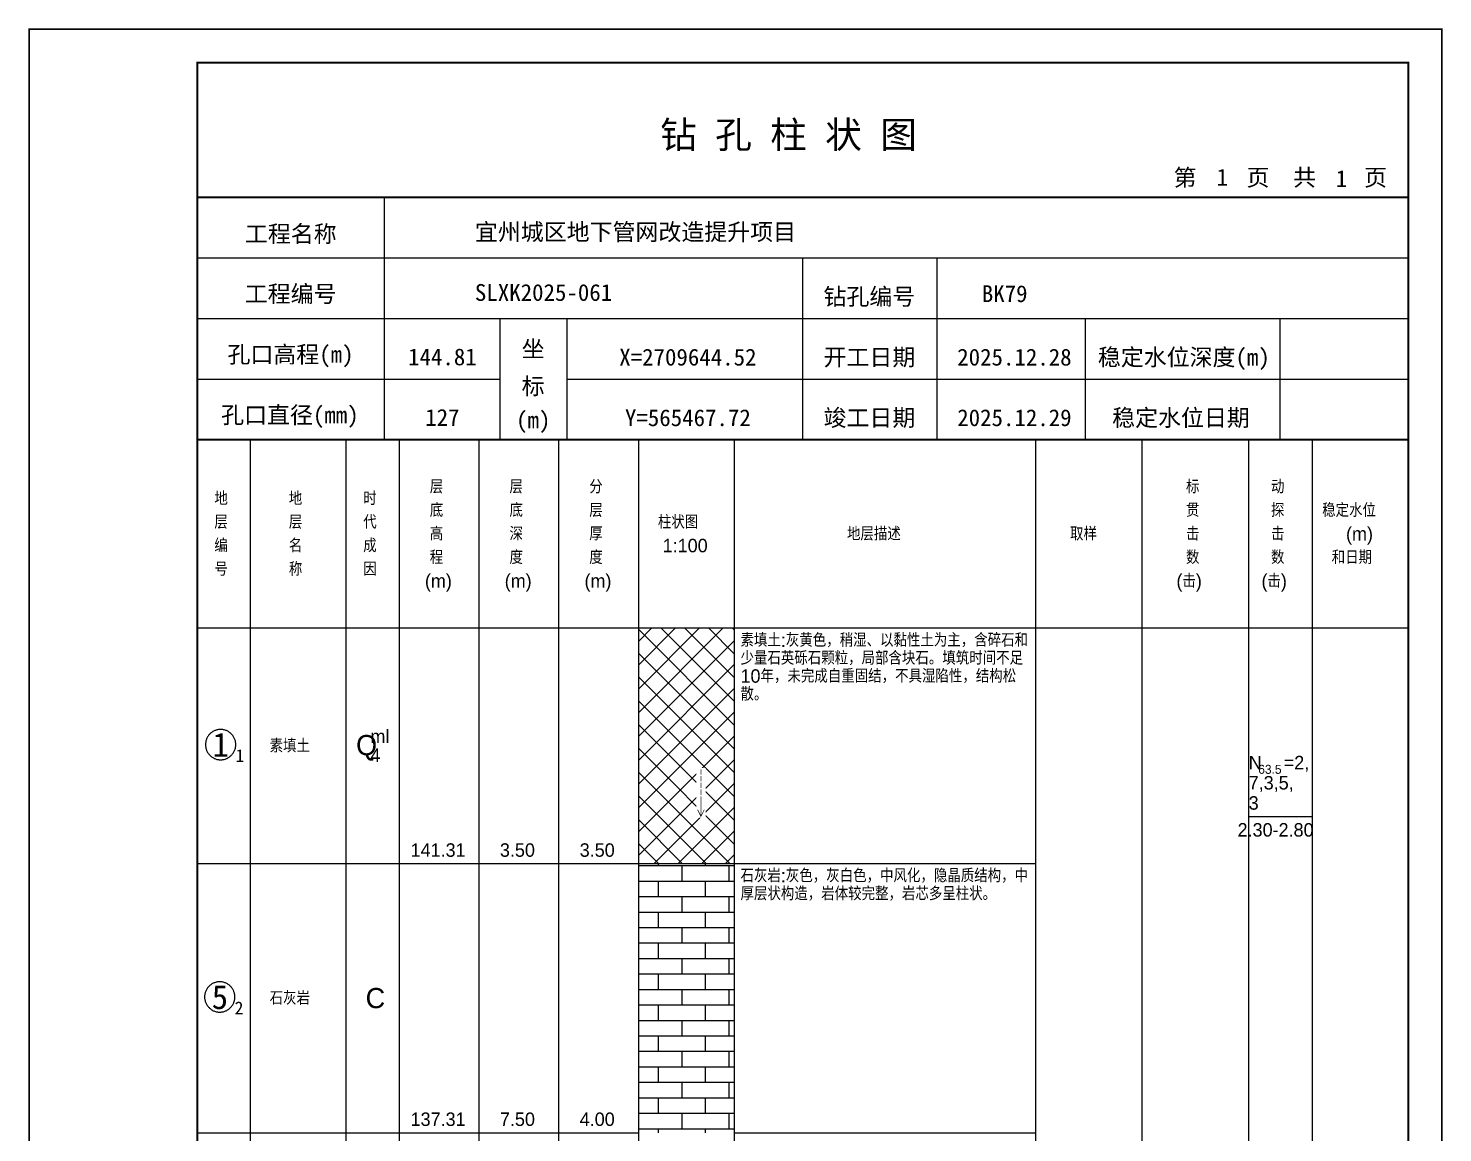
# Model space of a CAD drawing. Header units: millimetres. Extents: x 12489 to 89920, y 4630 to 4927.
# Drawn here: x 29649.3 to 29859.6, y 4762.7 to 4926.8 of the extents above; entities that cross this region are included whole.
import ezdxf
from ezdxf.enums import TextEntityAlignment as Align

# ---------------------------------------------------------------- set-up
doc = ezdxf.new("R2010")
doc.units = ezdxf.units.MM
doc.layers.add('ZZT_TC', color=7, linetype='Continuous')
doc.styles.add('成果图图块', font='', dxfattribs={"height": 2.5})
doc.styles.add('成果图模板', font='')
doc.styles.add('成果图模板标题', font='simhei.ttf')
doc.styles.add('成果图表体', font='Comfont.shx', dxfattribs={"height": 2, "bigfont": 'Hztxt12a.shx'})
doc.styles.get('成果图图块').set_extended_font_data('FangSong_GB2312')
doc.styles.get('成果图模板').set_extended_font_data('FangSong_GB2312')

# ---------------------------------------------------------------- blocks, each defined once
blk = doc.blocks.new('DCBH-1-1-1098', base_point=(0.3, -0.11))
at = {"layer": 'ZZT_TC', "color": 7}
blk.add_polyline3d([(-0.19, 2.31, 0), (-0.3, 2.31, 0), (-0.41, 2.3, 0), (-0.52, 2.29, 0), (-0.63, 2.27, 0), (-0.73, 2.24, 0), (-0.84, 2.21, 0), (-0.95, 2.18, 0), (-1.05, 2.14, 0), (-1.15, 2.09, 0), (-1.25, 2.04, 0), (-1.35, 1.99, 0), (-1.44, 1.93, 0), (-1.53, 1.87, 0), (-1.62, 1.8, 0), (-1.7, 1.73, 0), (-1.78, 1.65, 0), (-1.86, 1.57, 0), (-1.93, 1.49, 0), (-2, 1.4, 0), (-2.06, 1.31, 0), (-2.12, 1.22, 0), (-2.17, 1.12, 0), (-2.22, 1.02, 0), (-2.27, 0.92, 0), (-2.31, 0.82, 0), (-2.34, 0.71, 0), (-2.37, 0.61, 0), (-2.4, 0.5, 0), (-2.41, 0.39, 0), (-2.43, 0.28, 0), (-2.44, 0.17, 0), (-2.44, 0.06, 0), (-2.44, -0.05, 0), (-2.43, -0.16, 0), (-2.41, -0.27, 0), (-2.4, -0.38, 0), (-2.37, -0.49, 0), (-2.34, -0.6, 0), (-2.31, -0.7, 0), (-2.27, -0.8, 0), (-2.22, -0.9, 0), (-2.17, -1, 0), (-2.12, -1.1, 0), (-2.06, -1.19, 0), (-2, -1.28, 0), (-1.93, -1.37, 0), (-1.86, -1.45, 0), (-1.78, -1.53, 0), (-1.7, -1.61, 0), (-1.62, -1.68, 0), (-1.53, -1.75, 0), (-1.44, -1.81, 0), (-1.35, -1.87, 0), (-1.25, -1.93, 0), (-1.15, -1.98, 0), (-1.05, -2.02, 0), (-0.95, -2.06, 0), (-0.84, -2.1, 0), (-0.73, -2.13, 0), (-0.63, -2.15, 0), (-0.52, -2.17, 0), (-0.41, -2.18, 0), (-0.3, -2.19, 0), (-0.19, -2.19, 0), (-0.08, -2.19, 0), (0.03, -2.18, 0), (0.14, -2.17, 0), (0.25, -2.15, 0), (0.36, -2.13, 0), (0.47, -2.1, 0), (0.57, -2.06, 0), (0.67, -2.02, 0), (0.77, -1.98, 0), (0.87, -1.93, 0), (0.97, -1.87, 0), (1.06, -1.81, 0), (1.15, -1.75, 0), (1.24, -1.68, 0), (1.32, -1.61, 0), (1.4, -1.53, 0), (1.48, -1.45, 0), (1.55, -1.37, 0), (1.62, -1.28, 0), (1.68, -1.19, 0), (1.74, -1.1, 0), (1.8, -1, 0), (1.85, -0.9, 0), (1.89, -0.8, 0), (1.93, -0.7, 0), (1.97, -0.6, 0), (2, -0.49, 0), (2.02, -0.38, 0), (2.04, -0.27, 0), (2.05, -0.16, 0), (2.06, -0.05, 0), (2.06, 0.06, 0), (2.06, 0.17, 0), (2.05, 0.28, 0), (2.04, 0.39, 0), (2.02, 0.5, 0), (2, 0.61, 0), (1.97, 0.71, 0), (1.93, 0.82, 0), (1.89, 0.92, 0), (1.85, 1.02, 0), (1.8, 1.12, 0), (1.74, 1.22, 0), (1.68, 1.31, 0), (1.62, 1.4, 0), (1.55, 1.49, 0), (1.48, 1.57, 0), (1.4, 1.65, 0), (1.32, 1.73, 0), (1.24, 1.8, 0), (1.15, 1.87, 0), (1.06, 1.93, 0), (0.97, 1.99, 0), (0.87, 2.04, 0), (0.77, 2.09, 0), (0.67, 2.14, 0), (0.57, 2.18, 0), (0.47, 2.21, 0), (0.36, 2.24, 0), (0.25, 2.27, 0), (0.14, 2.29, 0), (0.03, 2.3, 0), (-0.08, 2.31, 0), (-0.19, 2.31, 0)], dxfattribs=at)
at = {"style": '成果图图块'}
blk.add_text('1', height=3.57, dxfattribs=at).set_placement((-0.16, -1.74), align=Align.CENTER)
blk.add_text('1', height=1.91, dxfattribs=at).set_placement((2.03, -2.53))
blk = doc.blocks.new('DCBH-1-1-1099', base_point=(0.43, -0.11))
at = {"layer": 'ZZT_TC', "color": 7}
blk.add_polyline3d([(-0.19, 2.31, 0), (-0.3, 2.31, 0), (-0.41, 2.3, 0), (-0.52, 2.29, 0), (-0.63, 2.27, 0), (-0.73, 2.24, 0), (-0.84, 2.21, 0), (-0.95, 2.18, 0), (-1.05, 2.14, 0), (-1.15, 2.09, 0), (-1.25, 2.04, 0), (-1.35, 1.99, 0), (-1.44, 1.93, 0), (-1.53, 1.87, 0), (-1.62, 1.8, 0), (-1.7, 1.73, 0), (-1.78, 1.65, 0), (-1.86, 1.57, 0), (-1.93, 1.49, 0), (-2, 1.4, 0), (-2.06, 1.31, 0), (-2.12, 1.22, 0), (-2.17, 1.12, 0), (-2.22, 1.02, 0), (-2.27, 0.92, 0), (-2.31, 0.82, 0), (-2.34, 0.71, 0), (-2.37, 0.61, 0), (-2.4, 0.5, 0), (-2.41, 0.39, 0), (-2.43, 0.28, 0), (-2.44, 0.17, 0), (-2.44, 0.06, 0), (-2.44, -0.05, 0), (-2.43, -0.16, 0), (-2.41, -0.27, 0), (-2.4, -0.38, 0), (-2.37, -0.49, 0), (-2.34, -0.6, 0), (-2.31, -0.7, 0), (-2.27, -0.8, 0), (-2.22, -0.9, 0), (-2.17, -1, 0), (-2.12, -1.1, 0), (-2.06, -1.19, 0), (-2, -1.28, 0), (-1.93, -1.37, 0), (-1.86, -1.45, 0), (-1.78, -1.53, 0), (-1.7, -1.61, 0), (-1.62, -1.68, 0), (-1.53, -1.75, 0), (-1.44, -1.81, 0), (-1.35, -1.87, 0), (-1.25, -1.93, 0), (-1.15, -1.98, 0), (-1.05, -2.02, 0), (-0.95, -2.06, 0), (-0.84, -2.1, 0), (-0.73, -2.13, 0), (-0.63, -2.15, 0), (-0.52, -2.17, 0), (-0.41, -2.18, 0), (-0.3, -2.19, 0), (-0.19, -2.19, 0), (-0.08, -2.19, 0), (0.03, -2.18, 0), (0.14, -2.17, 0), (0.25, -2.15, 0), (0.36, -2.13, 0), (0.47, -2.1, 0), (0.57, -2.06, 0), (0.67, -2.02, 0), (0.77, -1.98, 0), (0.87, -1.93, 0), (0.97, -1.87, 0), (1.06, -1.81, 0), (1.15, -1.75, 0), (1.24, -1.68, 0), (1.32, -1.61, 0), (1.4, -1.53, 0), (1.48, -1.45, 0), (1.55, -1.37, 0), (1.62, -1.28, 0), (1.68, -1.19, 0), (1.74, -1.1, 0), (1.8, -1, 0), (1.85, -0.9, 0), (1.89, -0.8, 0), (1.93, -0.7, 0), (1.97, -0.6, 0), (2, -0.49, 0), (2.02, -0.38, 0), (2.04, -0.27, 0), (2.05, -0.16, 0), (2.06, -0.05, 0), (2.06, 0.06, 0), (2.06, 0.17, 0), (2.05, 0.28, 0), (2.04, 0.39, 0), (2.02, 0.5, 0), (2, 0.61, 0), (1.97, 0.71, 0), (1.93, 0.82, 0), (1.89, 0.92, 0), (1.85, 1.02, 0), (1.8, 1.12, 0), (1.74, 1.22, 0), (1.68, 1.31, 0), (1.62, 1.4, 0), (1.55, 1.49, 0), (1.48, 1.57, 0), (1.4, 1.65, 0), (1.32, 1.73, 0), (1.24, 1.8, 0), (1.15, 1.87, 0), (1.06, 1.93, 0), (0.97, 1.99, 0), (0.87, 2.04, 0), (0.77, 2.09, 0), (0.67, 2.14, 0), (0.57, 2.18, 0), (0.47, 2.21, 0), (0.36, 2.24, 0), (0.25, 2.27, 0), (0.14, 2.29, 0), (0.03, 2.3, 0), (-0.08, 2.31, 0), (-0.19, 2.31, 0)], dxfattribs=at)
at = {"style": '成果图图块'}
blk.add_text('5', height=3.57, dxfattribs=at).set_placement((-0.16, -1.74), align=Align.CENTER)
blk.add_text('2', height=1.91, dxfattribs=at).set_placement((2.03, -2.53))
blk = doc.blocks.new('zztGLdt.dwg', base_point=(0.5, 0))
blk.add_wipeout([(-0.2, -0.2), (1.2, -0.2), (1.2, 3.2), (-0.2, 3.2)])
at = {"color": 7, "const_width": 0.1}
for points in [[(0.5, 3), (0.5, 0)], [(0, 1), (0.5, 0), (1, 1)]]:
    blk.add_lwpolyline(points, dxfattribs=at)
blk = doc.blocks.new('钻孔柱状图路桥昇龙制图梁世成校核莫家里.dwg79', base_point=(25, 236))
for p, q in [((52.82, 236), (52.82, 272)), ((25, 263), (205, 263)), ((115, 236), (115, 263)), ((135, 236), (135, 263)), ((25, 254), (205, 254)), ((70, 236), (70, 254)), ((80, 236), (80, 254)), ((157, 236), (157, 254)), ((185.95, 236), (185.95, 254)), ((25, 245), (70, 245)), ((80, 245), (205, 245))]:
    blk.add_line(p, q)
for points, const_width in [([(0, 0), (210, 0), (210, 297), (0, 297)], 0.25), ([(25, 5), (205, 5), (205, 292), (25, 292)], 0.3)]:
    blk.add_lwpolyline(points, close=True, dxfattribs=dict(const_width=const_width))
at = {"const_width": 0.3}
for points in [[(25, 272), (205, 272)], [(25, 236), (205, 236)]]:
    blk.add_lwpolyline(points, dxfattribs=at)
for s, height, style, p in [('钻 孔 柱 状 图', 4, '成果图模板标题', (93.8, 279.31)), ('第', 2.5, '成果图模板', (170.12, 273.7)), ('页', 2.5, '成果图模板', (180.96, 273.7)), ('共', 2.5, '成果图模板', (187.88, 273.7)), ('页', 2.5, '成果图模板', (198.44, 273.7)), ('工程名称', 2.5, '成果图模板', (32.07, 265.32)), ('宜州城区地下管网改造提升项目', 2.5, '成果图模板', (66.26, 265.61)), ('工程编号', 2.5, '成果图模板', (32.05, 256.41)), ('SLXK2025-061', 2.5, '成果图模板', (66.26, 256.61)), ('钻孔编号', 2.5, '成果图模板', (118.08, 256)), ('BK79', 2.5, '成果图模板', (141.61, 256.43)), ('孔口高程(m)', 2.5, '成果图模板', (29.48, 247.41)), ('坐', 2.5, '成果图模板', (73.21, 248.24)), ('开工日期', 2.5, '成果图模板', (118.08, 247)), ('稳定水位深度(m)', 2.5, '成果图模板', (158.86, 247)), ('标', 2.5, '成果图模板', (73.21, 242.7)), ('孔口直径(mm)', 2.5, '成果图模板', (28.54, 238.41)), ('(m) ', 2.5, '成果图模板', (72.38, 237.65)), ('竣工日期', 2.5, '成果图模板', (118.08, 238)), ('稳定水位日期', 2.5, '成果图模板', (160.99, 238))]:
    blk.add_text(s, height=height, dxfattribs=dict(style=style)).set_placement(p)
at = {"style": '成果图模板'}
for s, p in [('1', (177.35, 273.74)), ('1', (195.08, 273.53)), ('144.81', (61.43, 247.04)), ('X=2709644.52', (97.92, 247)), ('2025.12.28', (146.46, 247)), ('127', (61.43, 238.04)), ('Y=565467.72', (97.92, 238)), ('2025.12.29', (146.46, 238))]:
    blk.add_text(s, height=2.5, dxfattribs=at).set_placement(p, align=Align.CENTER)

msp = doc.modelspace()

# ---------------------------------------------------------------- hatches: boundary and pattern name
at = {"linetype": 'Continuous'}
h = msp.add_hatch(dxfattribs=at)
h.set_pattern_fill('GKSTT', scale=0.5, style=0, pattern_type=2)
h.set_pattern_definition([(45, (0, 0), (-1.76776695, 1.76776695), []), (135, (0, 0), (-1.76776695, -1.76776695), [])])
h.paths.add_polyline_path([(29740.06, 4802.71), (29754.29, 4802.71), (29754.29, 4837.71), (29740.06, 4837.71)])
h = msp.add_hatch(dxfattribs=at)
h.set_pattern_fill('GKSHY', scale=0.5, style=0, pattern_type=2)
h.set_pattern_definition([(0, (0, 0), (0, 2.3), []), (90, (0, 0), (-3.5, 2.3), [2.3, -2.3])])
h.paths.add_polyline_path([(29740.06, 4762.71), (29754.29, 4762.71), (29754.29, 4802.71), (29740.06, 4802.71)])

# ---------------------------------------------------------------- linework, layer by layer
at = {"color": 0}
for p, q in [((29674.45, 4837.71), (29682.35, 4837.71)), ((29674.45, 4802.71), (29674.45, 4837.71)), ((29682.35, 4802.71), (29682.35, 4837.71)), ((29674.45, 4802.71), (29682.35, 4802.71)), ((29674.45, 4802.71), (29682.35, 4802.71)), ((29674.45, 4762.71), (29674.45, 4802.71)), ((29682.35, 4762.71), (29682.35, 4802.71)), ((29674.45, 4762.71), (29682.35, 4762.71))]:
    msp.add_line(p, q, dxfattribs=at)
for points in [[(29674.45, 4865.71), (29682.35, 4865.71)], [(29674.45, 4837.71), (29674.45, 4865.71)], [(29682.35, 4837.71), (29682.35, 4865.71)], [(29682.35, 4865.71), (29696.58, 4865.71)], [(29682.35, 4837.71), (29682.35, 4865.71)], [(29696.58, 4837.71), (29696.58, 4865.71)], [(29696.58, 4865.71), (29704.49, 4865.71)], [(29696.58, 4837.71), (29696.58, 4865.71)], [(29704.49, 4837.71), (29704.49, 4865.71)], [(29704.49, 4865.71), (29716.35, 4865.71)], [(29704.49, 4837.71), (29704.49, 4865.71)], [(29716.35, 4837.71), (29716.35, 4865.71)], [(29716.35, 4865.71), (29728.2, 4865.71)], [(29716.35, 4837.71), (29716.35, 4865.71)], [(29728.2, 4837.71), (29728.2, 4865.71)], [(29728.2, 4865.71), (29740.06, 4865.71)], [(29728.2, 4837.71), (29728.2, 4865.71)], [(29740.06, 4837.71), (29740.06, 4865.71)], [(29740.06, 4865.71), (29754.29, 4865.71)], [(29740.06, 4837.71), (29740.06, 4865.71)], [(29754.29, 4837.71), (29754.29, 4865.71)], [(29754.29, 4865.71), (29799.11, 4865.71)], [(29754.29, 4837.71), (29754.29, 4865.71)], [(29799.11, 4837.71), (29799.11, 4865.71)], [(29799.11, 4865.71), (29814.92, 4865.71)], [(29799.11, 4837.71), (29799.11, 4865.71)], [(29814.92, 4837.71), (29814.92, 4865.71)], [(29814.92, 4865.71), (29830.73, 4865.71)], [(29814.92, 4837.71), (29814.92, 4865.71)], [(29830.73, 4837.71), (29830.73, 4865.71)], [(29830.73, 4865.71), (29840.22, 4865.71)], [(29830.73, 4837.71), (29830.73, 4865.71)], [(29840.22, 4837.71), (29840.22, 4865.71)], [(29840.22, 4865.71), (29854.45, 4865.71)], [(29840.22, 4837.71), (29840.22, 4865.71)], [(29854.45, 4837.71), (29854.45, 4865.71)], [(29674.45, 4837.71), (29682.35, 4837.71)], [(29674.45, 4643.71), (29674.45, 4837.71)], [(29674.45, 4837.71), (29682.35, 4837.71)], [(29682.35, 4643.71), (29682.35, 4837.71)], [(29682.35, 4837.71), (29696.58, 4837.71)], [(29682.35, 4643.71), (29682.35, 4837.71)], [(29682.35, 4837.71), (29696.58, 4837.71)], [(29682.35, 4837.71), (29696.58, 4837.71)], [(29682.35, 4802.71), (29682.35, 4837.71)], [(29696.58, 4643.71), (29696.58, 4837.71)], [(29696.58, 4802.71), (29696.58, 4837.71)], [(29696.58, 4837.71), (29704.49, 4837.71)], [(29696.58, 4643.71), (29696.58, 4837.71)], [(29696.58, 4837.71), (29704.49, 4837.71)], [(29696.58, 4837.71), (29704.49, 4837.71)], [(29696.58, 4802.71), (29696.58, 4837.71)], [(29704.49, 4643.71), (29704.49, 4837.71)], [(29704.49, 4802.71), (29704.49, 4837.71)], [(29704.49, 4837.71), (29716.35, 4837.71)], [(29704.49, 4643.71), (29704.49, 4837.71)], [(29704.49, 4837.71), (29716.35, 4837.71)], [(29704.49, 4837.71), (29716.35, 4837.71)], [(29704.49, 4802.71), (29704.49, 4837.71)], [(29716.35, 4643.71), (29716.35, 4837.71)], [(29716.35, 4802.71), (29716.35, 4837.71)], [(29716.35, 4837.71), (29728.2, 4837.71)], [(29716.35, 4643.71), (29716.35, 4837.71)], [(29716.35, 4837.71), (29728.2, 4837.71)], [(29716.35, 4837.71), (29728.2, 4837.71)], [(29716.35, 4802.71), (29716.35, 4837.71)], [(29728.2, 4643.71), (29728.2, 4837.71)], [(29728.2, 4802.71), (29728.2, 4837.71)], [(29728.2, 4837.71), (29740.06, 4837.71)], [(29728.2, 4643.71), (29728.2, 4837.71)], [(29728.2, 4837.71), (29740.06, 4837.71)], [(29728.2, 4837.71), (29740.06, 4837.71)], [(29728.2, 4802.71), (29728.2, 4837.71)], [(29740.06, 4643.71), (29740.06, 4837.71)], [(29740.06, 4802.71), (29740.06, 4837.71)], [(29740.06, 4837.71), (29754.29, 4837.71)], [(29740.06, 4643.71), (29740.06, 4837.71)], [(29740.06, 4837.71), (29754.29, 4837.71)], [(29754.29, 4643.71), (29754.29, 4837.71)], [(29754.29, 4837.71), (29799.11, 4837.71)], [(29754.29, 4643.71), (29754.29, 4837.71)], [(29754.29, 4837.71), (29799.11, 4837.71)], [(29754.29, 4837.71), (29799.11, 4837.71)], [(29754.29, 4802.71), (29754.29, 4837.71)], [(29799.11, 4643.71), (29799.11, 4837.71)], [(29799.11, 4802.71), (29799.11, 4837.71)], [(29799.11, 4837.71), (29814.92, 4837.71)], [(29799.11, 4643.71), (29799.11, 4837.71)], [(29799.11, 4837.71), (29814.92, 4837.71)], [(29814.92, 4643.71), (29814.92, 4837.71)], [(29814.92, 4837.71), (29830.73, 4837.71)], [(29814.92, 4643.71), (29814.92, 4837.71)], [(29814.92, 4837.71), (29830.73, 4837.71)], [(29830.73, 4643.71), (29830.73, 4837.71)], [(29830.73, 4837.71), (29840.22, 4837.71)], [(29830.73, 4643.71), (29830.73, 4837.71)], [(29830.73, 4837.71), (29840.22, 4837.71)], [(29830.73, 4837.71), (29840.22, 4837.71)], [(29830.73, 4809.71), (29830.73, 4837.71)], [(29840.22, 4643.71), (29840.22, 4837.71)], [(29840.22, 4809.71), (29840.22, 4837.71)], [(29840.22, 4837.71), (29854.45, 4837.71)], [(29840.22, 4643.71), (29840.22, 4837.71)], [(29840.22, 4837.71), (29854.45, 4837.71)], [(29854.45, 4643.71), (29854.45, 4837.71)], [(29830.73, 4809.71), (29840.22, 4809.71)], [(29682.35, 4802.71), (29696.58, 4802.71)], [(29682.35, 4802.71), (29696.58, 4802.71)], [(29682.35, 4762.71), (29682.35, 4802.71)], [(29696.58, 4762.71), (29696.58, 4802.71)], [(29696.58, 4802.71), (29704.49, 4802.71)], [(29696.58, 4802.71), (29704.49, 4802.71)], [(29696.58, 4762.71), (29696.58, 4802.71)], [(29704.49, 4762.71), (29704.49, 4802.71)], [(29704.49, 4802.71), (29716.35, 4802.71)], [(29704.49, 4802.71), (29716.35, 4802.71)], [(29704.49, 4762.71), (29704.49, 4802.71)], [(29716.35, 4762.71), (29716.35, 4802.71)], [(29716.35, 4802.71), (29728.2, 4802.71)], [(29716.35, 4802.71), (29728.2, 4802.71)], [(29716.35, 4762.71), (29716.35, 4802.71)], [(29728.2, 4762.71), (29728.2, 4802.71)], [(29728.2, 4802.71), (29740.06, 4802.71)], [(29728.2, 4802.71), (29740.06, 4802.71)], [(29728.2, 4762.71), (29728.2, 4802.71)], [(29740.06, 4762.71), (29740.06, 4802.71)], [(29754.29, 4802.71), (29799.11, 4802.71)], [(29754.29, 4802.71), (29799.11, 4802.71)], [(29754.29, 4762.71), (29754.29, 4802.71)], [(29799.11, 4762.71), (29799.11, 4802.71)], [(29682.35, 4762.71), (29696.58, 4762.71)], [(29696.58, 4762.71), (29704.49, 4762.71)], [(29704.49, 4762.71), (29716.35, 4762.71)], [(29716.35, 4762.71), (29728.2, 4762.71)], [(29728.2, 4762.71), (29740.06, 4762.71)], [(29754.29, 4762.71), (29799.11, 4762.71)]]:
    msp.add_lwpolyline(points, dxfattribs=at)
at = {"color": 7, "flags": 128}
msp.add_lwpolyline([(29740.06, 4802.71), (29754.29, 4802.71)], dxfattribs=at)

# ---------------------------------------------------------------- block references
for name, p in [('DCBH-1-1-1098', (29678.4, 4820.21)), ('DCBH-1-1-1099', (29678.4, 4782.71))]:
    msp.add_blockref(name, p)

# ---------------------------------------------------------------- texts
at = {"color": 0, "style": '成果图表体'}
for s, height, p in [('层', 2, (29709, 4857.71)), ('层', 2, (29720.85, 4857.71)), ('分', 2, (29732.71, 4857.71)), ('标', 2, (29821.41, 4857.71)), ('动', 2, (29834.05, 4857.71)), ('地', 2, (29676.98, 4855.96)), ('地', 2, (29688.05, 4855.96)), ('时', 2, (29699.11, 4855.96)), ('底', 2, (29709, 4854.21)), ('底', 2, (29720.85, 4854.21)), ('层', 2, (29732.71, 4854.21)), ('贯', 2, (29821.41, 4854.21)), ('探', 2, (29834.05, 4854.21)), ('稳定水位', 2, (29841.65, 4854.21)), ('层', 2, (29676.98, 4852.46)), ('层', 2, (29688.05, 4852.46)), ('代', 2, (29699.11, 4852.46)), ('高', 2, (29709, 4850.71)), ('深', 2, (29720.85, 4850.71)), ('厚', 2, (29732.71, 4850.71)), ('柱状图', 2, (29742.91, 4852.46)), ('地层描述', 2, (29771.02, 4850.71)), ('取样', 2, (29804.18, 4850.71)), ('击', 2, (29821.41, 4850.71)), ('击', 2, (29834.05, 4850.71)), ('(m)', 2, (29845.2, 4850.71)), ('编', 2, (29676.98, 4848.96)), ('名', 2, (29688.05, 4848.96)), ('成', 2, (29699.11, 4848.96)), ('1:100', 2, (29743.62, 4848.96)), ('程', 2, (29709, 4847.21)), ('度', 2, (29720.85, 4847.21)), ('度', 2, (29732.71, 4847.21)), ('数', 2, (29821.41, 4847.21)), ('数', 2, (29834.05, 4847.21)), ('和日期', 2, (29843.07, 4847.21)), ('号', 2, (29676.98, 4845.46)), ('称', 2, (29688.05, 4845.46)), ('因', 2, (29699.11, 4845.46)), ('(m)', 2, (29708.28, 4843.71)), ('(m)', 2, (29720.14, 4843.71)), ('(m)', 2, (29732, 4843.71)), ('(击)', 2, (29819.99, 4843.71)), ('(击)', 2, (29832.63, 4843.71)), ('素填土', 2, (29685.2, 4819.21)), ('Q', 3, (29698.05, 4818.81)), ('ml', 2, (29700.18, 4820.61)), ('4', 2, (29700.18, 4817.81)), ('N', 2, (29830.73, 4816.71)), ('63.5', 1.333, (29832.15, 4816.04)), ('=2,', 2, (29835.94, 4816.71)), ('7,3,5,', 2, (29830.73, 4813.71)), ('3', 2, (29830.73, 4810.71)), ('2.30-2.80', 2, (29829.08, 4806.71)), ('141.31', 2, (29706.15, 4803.71)), ('3.50', 2, (29719.43, 4803.71)), ('3.50', 2, (29731.29, 4803.71)), ('石灰岩', 2, (29685.2, 4781.71)), ('C', 3, (29699.47, 4781.21)), ('137.31', 2, (29706.15, 4763.71)), ('7.50', 2, (29719.43, 4763.71)), ('4.00', 2, (29731.29, 4763.71))]:
    msp.add_text(s, height=height, dxfattribs=at).set_placement(p)
at = {"color": 0, "char_height": 2, "width": 43.0292, "attachment_point": 1, "line_spacing_factor": 0.8, "style": '成果图表体'}
for s, insert in [('素填土:灰黄色，稍湿、以黏性土为主，含碎石和少量石英砾石颗粒，局部含块石。填筑时间不足10年，未完成自重固结，不具湿陷性，结构松散。', (29755.19, 4836.91)), ('石灰岩:灰色，灰白色，中风化，隐晶质结构，中厚层状构造，岩体较完整，岩芯多呈柱状。', (29755.19, 4801.91))]:
    msp.add_mtext(s, dxfattribs=dict(at, insert=insert))

# ---------------------------------------------------------------- next in the draw order: block references
msp.add_blockref('zztGLdt.dwg', (29749.31, 4813.71))

# ---------------------------------------------------------------- next in the draw order: block references
msp.add_blockref('zztGLdt.dwg', (29749.31, 4812.71))

# ---------------------------------------------------------------- next in the draw order: block references
msp.add_blockref('zztGLdt.dwg', (29749.31, 4811.71))

# ---------------------------------------------------------------- next in the draw order: block references
msp.add_blockref('zztGLdt.dwg', (29749.31, 4810.71))

# ---------------------------------------------------------------- next in the draw order: block references
msp.add_blockref('zztGLdt.dwg', (29749.31, 4809.71))

# ---------------------------------------------------------------- next in the draw order: block references
msp.add_blockref('钻孔柱状图路桥昇龙制图梁世成校核莫家里.dwg79', (29674.45, 4865.71))

doc.saveas('drawing.dxf')
